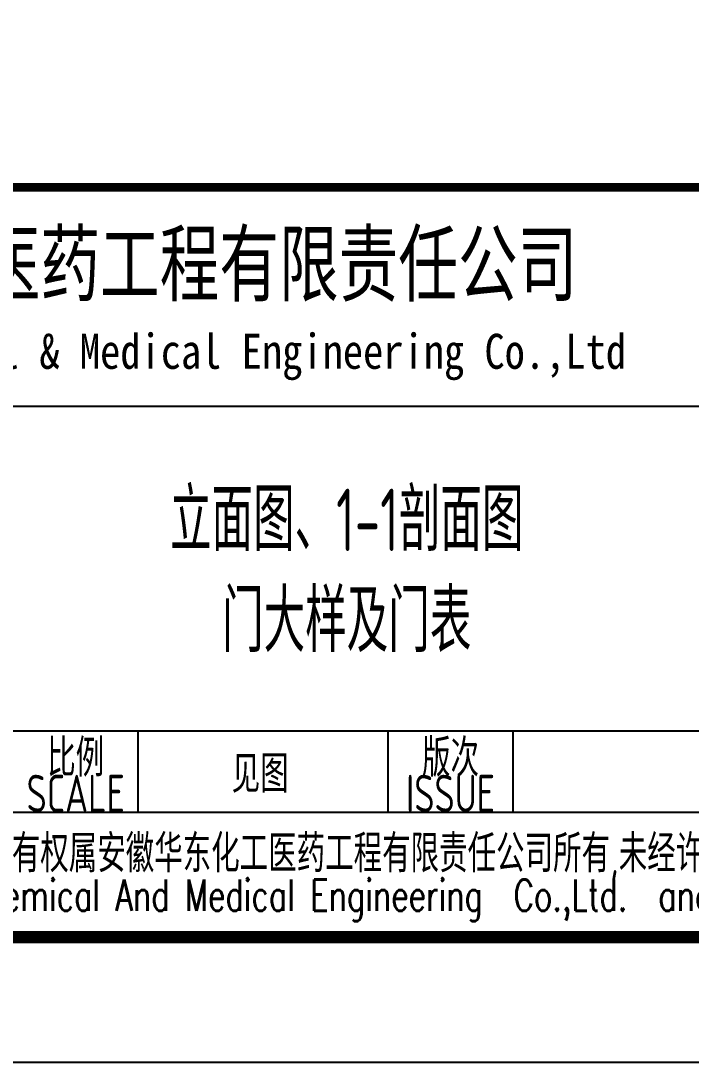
# Model space of a CAD drawing. Extents: x 5279878 to 5976284, y -275259 to -27697.
# Drawn here: x 5386288 to 5391652, y -275259 to -266926 of the extents above; entities that cross this region are included whole.
import ezdxf
from ezdxf.enums import TextEntityAlignment as Align

# ---------------------------------------------------------------- set-up
doc = ezdxf.new("R2010")
doc.units = 0
doc.header["$LTSCALE"] = 1000
doc.header["$MEASUREMENT"] = 0
doc.layers.get('0').update_dxf_attribs({"linetype": 'CONTINUOUS'})
doc.layers.add('PUB_TITLE', color=4, linetype='CONTINUOUS')
doc.styles.add('AHD', font='sceie.shx', dxfattribs={"width": 0.7, "bigfont": 'sceic.shx'})
doc.styles.add('ECEC_TQ', font='txt_l.shx', dxfattribs={"bigfont": 'hztxt_l.shx'})
doc.styles.add('sceie', font='sceie.shx', dxfattribs={"width": 0.7, "bigfont": 'sceic.shx'})
doc.styles.add('宋体', font='', dxfattribs={"width": 0.7})
doc.styles.get('宋体').set_extended_font_data('SimSun')

msp = doc.modelspace()

# ---------------------------------------------------------------- linework, layer by layer
for p, q in [((5380726.8, -270008.6), (5391726.8, -270008.6)), ((5386226.8, -272608.6), (5398726.8, -272608.6)), ((5387226.8, -273258.6), (5387226.8, -272608.6)), ((5389226.8, -273258.6), (5389226.8, -272608.6)), ((5390226.8, -273258.6), (5390226.8, -272608.6)), ((5380726.8, -273258.6), (5398726.8, -273258.6)), ((5380726.8, -274258.6), (5398726.8, -274258.6))]:
    msp.add_line(p, q)
at = {"const_width": 70}
msp.add_lwpolyline([(5398726.8, -268258.6), (5380726.8, -268258.6)], dxfattribs=at)
at = {"layer": 'PUB_TITLE', "color": 4}
msp.add_lwpolyline([(5315626.8, -275258.6), (5399726.8, -275258.6), (5399726.8, -215858.6), (5315626.8, -215858.6)], close=True, dxfattribs=at)
at = {"layer": 'PUB_TITLE', "color": 4, "const_width": 100}
msp.add_lwpolyline([(5318126.8, -274258.6), (5398726.8, -274258.6), (5398726.8, -216858.6), (5318126.8, -216858.6)], close=True, dxfattribs=at)

# ---------------------------------------------------------------- texts
for s, height, style, width, p in [('安徽华东化工医药工程有限责任公司', 500, '宋体', 0.7, (5386921.7, -268858.6)), ('Anhui Huadong Chemical & Medical Engineering Co.,Ltd', 280, '宋体', 0.85, (5386921.7, -269608.6)), ('立面图、1-1剖面图', 500, 'AHD', 0.7, (5388895.7, -270891.8)), ('门大样及门表', 500, 'AHD', 0.7, (5388895.7, -271700.8)), ('比例', 300, 'sceie', 0.8, (5386726.8, -272808.6)), ('版次', 300, 'sceie', 0.8, (5389726.8, -272808.6)), ('见图', 300, 'sceie', 0.8, (5388202.7, -272945.5)), ('SCALE', 300, 'sceie', 0.8, (5386726.8, -273108.6)), ('ISSUE', 300, 'sceie', 0.8, (5389726.8, -273108.6)), ('本文件专有权属安徽华东化工医药工程有限责任公司所有,未经许可不得复制或转让给第三方', 300, 'sceie', 0.8, (5389897.9, -273607.5)), ('The proprietary right of this document belongs to Anhui Huadong Chemical And Medical Engineering  Co.,Ltd.  and any replication or transfer to the 3rd. side is forbidden without its permission. ', 250, 'ECEC_TQ', 0.72, (5389726.8, -273958.6))]:
    msp.add_text(s, height=height, dxfattribs=dict(style=style, width=width)).set_placement(p, align=Align.MIDDLE)

doc.saveas('drawing.dxf')
